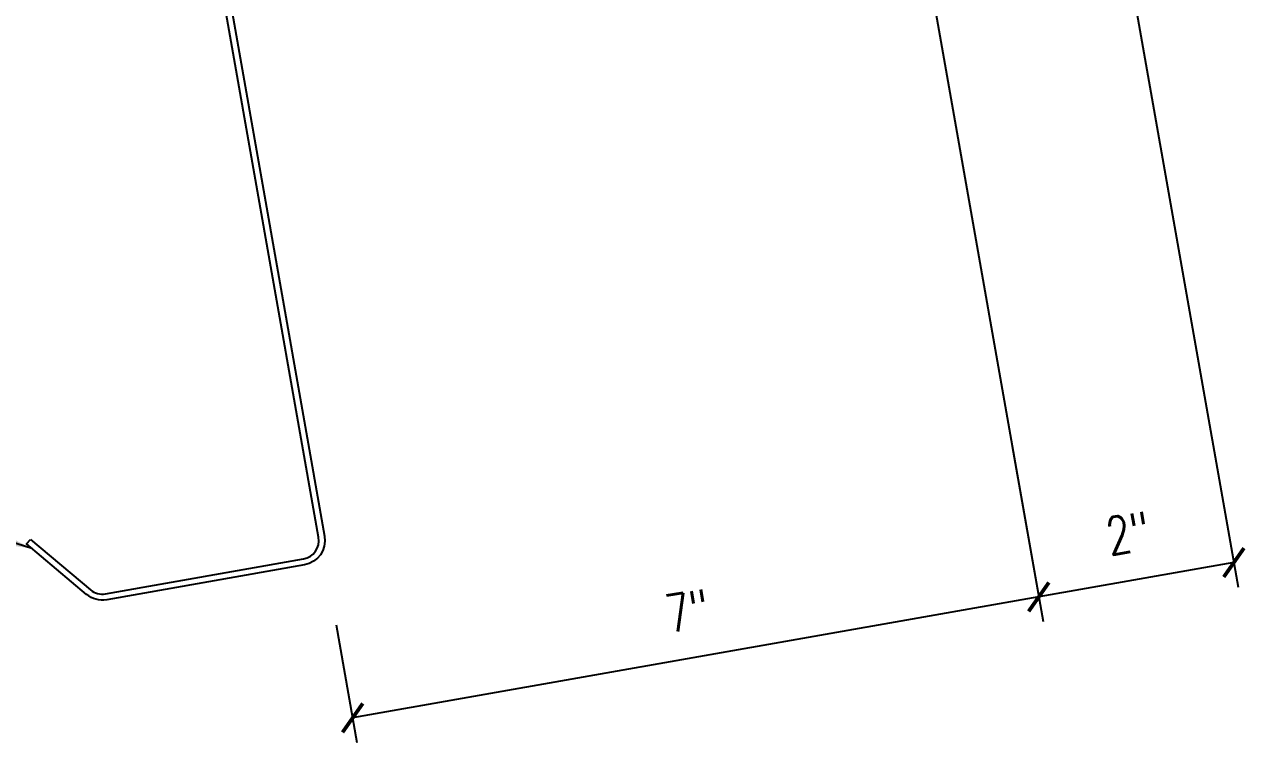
# Model space of a CAD drawing. Header units: inches. Extents: x 6.5 to 41.7, y 11.9 to 43.1.
# Drawn here: x 18.92 to 31.2, y 12.42 to 19.62 of the extents above; entities that cross this region are included whole.
import ezdxf

# ---------------------------------------------------------------- set-up
doc = ezdxf.new("R2010")
doc.units = ezdxf.units.IN
doc.header["$MEASUREMENT"] = 0
doc.layers.add('DIM', color=7, linetype='Continuous')
doc.layers.add('STLA', color=12, linetype='Continuous')
doc.styles.add('TEXT1', font='ROMANS.shx', dxfattribs={"width": 0.75, "height": 0.375})
doc.dimstyles.new('DETAIL$7', dxfattribs={"dimscale": 4, "dimtxt": 0.09375, "dimasz": 0.125, "dimexe": 0.0625, "dimexo": 0.125, "dimgap": 0.0625, "dimtad": 1, "dimdec": 4, "dimzin": 3, "dimdsep": 46, "dimlunit": 4, "dimtxsty": 'TEXT1', "dimblk": 'ARCHTICK', "dimcen": 0.0625, "dimclrd": 7, "dimclre": 7, "dimclrt": 2, "dimadec": 0, "dimazin": 0, "dimtfac": 0.59375, "dimtdec": 4, "dimtmove": 0, "dimatfit": 3, "dimfxl": 0, "dimfrac": 2, "dimtolj": 1, "dimtzin": 3, "dimarcsym": 0})

# ---------------------------------------------------------------- blocks, each defined once
blk = doc.blocks.new('_ArchTick')
at = {"color": 0, "linetype": 'ByBlock', "const_width": 0.15}
blk.add_lwpolyline([(-0.5, -0.5), (0.5, 0.5)], dxfattribs=at)

msp = doc.modelspace()

# ---------------------------------------------------------------- linework, layer by layer
at = {"layer": 'DIM', "color": 7}
for p, q in [((27.21362, 24.46959), (29.12408, 13.63483)), ((29.52708, 22.77922), (31.07871, 13.97949)), ((28.81451, 15.3905), (29.12408, 13.63483)), ((31.0353, 14.22569), (29.08066, 13.88104)), ((29.08066, 13.88104), (22.2077, 12.66915)), ((22.04319, 13.60212), (22.25111, 12.42294))]:
    msp.add_line(p, q, dxfattribs=at)
at = {"layer": 'STLA'}
msp.add_lwpolyline([(18.97921, 14.45746), (19.58031, 13.95307, 0.22169466), (19.73339, 13.91205), (21.7152, 14.2615, 0.41421356), (21.86729, 14.47871), (21.21564, 18.1744), (20.56399, 21.87009, -0.41421356), (20.76459, 22.15657), (22.5002, 22.46261, -0.22169466), (22.7021, 22.40851), (23.30321, 21.90412), (23.26477, 21.85831), (22.66367, 22.3627, 0.22169466), (22.51058, 22.40372), (20.77498, 22.09768, 0.41421356), (20.62288, 21.88047), (21.27453, 18.18478), (21.92618, 14.4891, -0.41421356), (21.72558, 14.20261), (19.74377, 13.85316, -0.22169466), (19.54187, 13.90726), (18.94077, 14.41165)], format="xyb", close=True, dxfattribs=at)

# ---------------------------------------------------------------- block references
at = {"layer": 'DIM', "color": 7, "xscale": 0.25, "yscale": 0.25, "zscale": 0.25}
for p, rotation in [((31.0353, 14.22569), 9.999999999999565), ((29.08066, 13.88104), 9.999999999999964), ((29.08066, 13.88104), 189.9999999999996), ((22.2077, 12.66915), 190)]:
    msp.add_blockref('_ArchTick', p, dxfattribs=dict(at, rotation=rotation))

# ---------------------------------------------------------------- texts
at = {"layer": 'DIM', "color": 2, "char_height": 0.375, "attachment_point": 5, "rotation": 10, "style": 'TEXT1'}
for s, insert in [('\\A1;2"', (29.97581, 14.51939)), ('\\A1;7"', (25.56201, 13.74112))]:
    msp.add_mtext(s, dxfattribs=dict(at, insert=insert))

# ---------------------------------------------------------------- leaders
at = {"layer": 'DIM'}
msp.add_leader([(18.99518, 14.36599), (17.56666, 14.82375), (17.11387, 14.82375)], dimstyle='DETAIL$7', dxfattribs=at)

doc.saveas('drawing.dxf')
